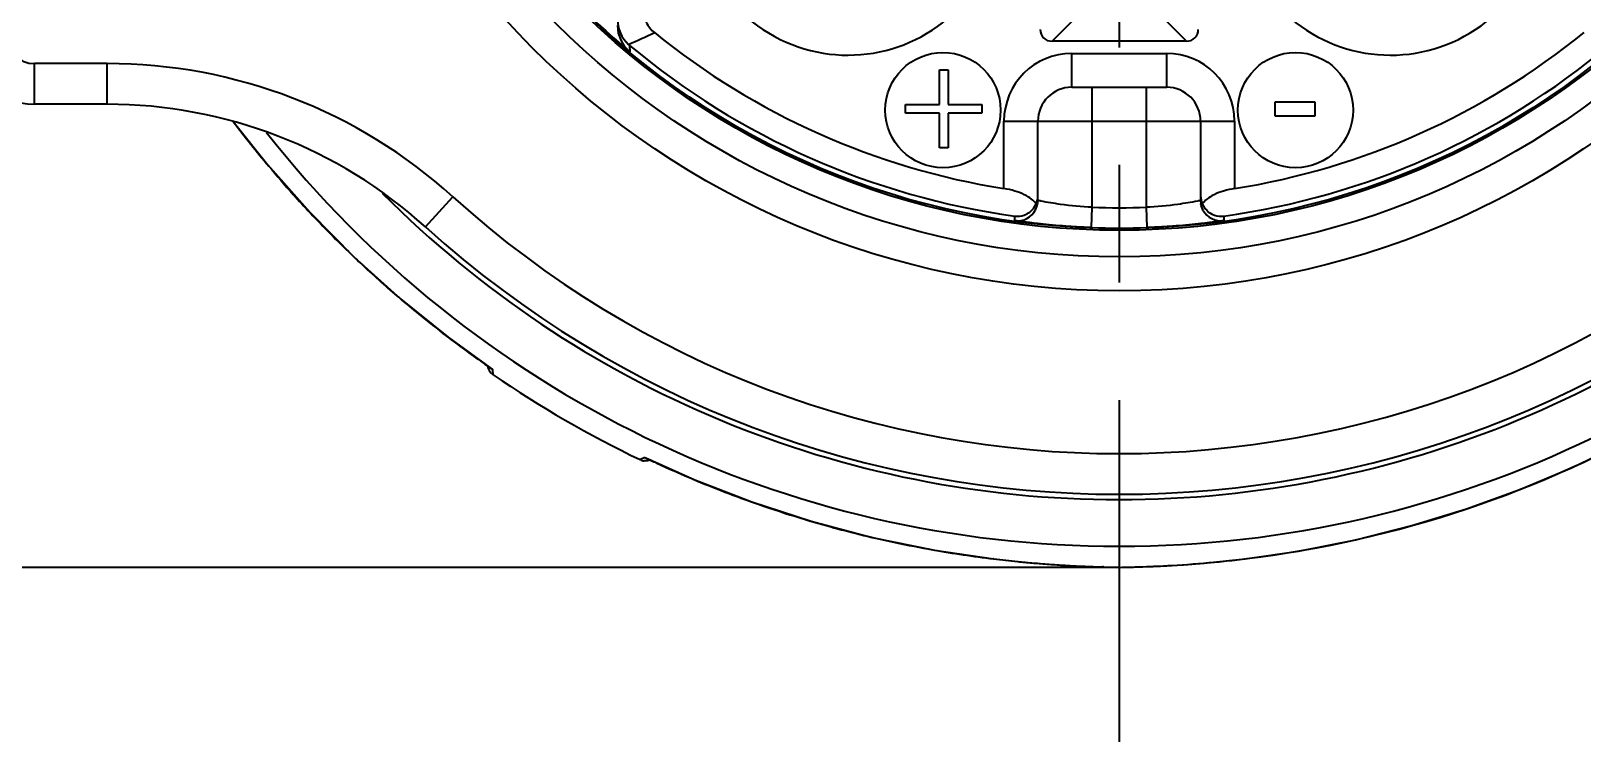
# Model space of a CAD drawing. Header units: millimetres. Extents: x 0 to 420, y 0 to 297.
# Drawn here: x 120.44 to 143.31, y 135.18 to 145.66 of the extents above; entities that cross this region are included whole.
import ezdxf
from ezdxf.enums import TextEntityAlignment as Align

# ---------------------------------------------------------------- set-up
doc = ezdxf.new("R2010")
doc.units = ezdxf.units.MM
doc.header["$LTSCALE"] = 23.1
doc.linetypes.add('CENTER', pattern=[0.6, 0.375, -0.075, 0.075, -0.075])
doc.layers.get('0').update_dxf_attribs({"linetype": 'CONTINUOUS'})
doc.layers.add('STARTBEZUEGE', color=7, linetype='CONTINUOUS')
doc.styles.get("Standard").update_dxf_attribs({"font": 'arial.ttf'})
doc.dimstyles.new('DIMSTYLE_5', dxfattribs={"dimtxt": 3, "dimasz": 3.3, "dimexe": 1.5, "dimexo": 0, "dimgap": 0.75, "dimtad": 1, "dimdec": 1, "dimdsep": 46, "dimtxsty": 'STANDARD', "dimblk": '_FILLED', "dimblk1": '_FILLED', "dimblk2": '_FILLED', "dimcen": 0.09, "dimadec": 3, "dimazin": 2, "dimtp": 0.3, "dimtm": 0.3, "dimtfac": 1, "dimtdec": 1, "dimtofl": 0, "dimtmove": 0, "dimatfit": 3, "dimldrblk": '_FILLED', "dimfxl": 1, "dimtolj": 1, "dimarcsym": 0})

# ---------------------------------------------------------------- blocks, each defined once
blk = doc.blocks.new('_FILLED')
at = {"color": 0, "linetype": 'BYBLOCK'}
blk.add_solid([(0, 0), (-1, 0.1515), (-1, -0.1515)], dxfattribs=at)
blk = doc.blocks.new('*D4')
at = {"color": 2, "linetype": 'CONTINUOUS'}
for p, q in [((118.489, 183.074), (104.989, 183.074)), ((106.489, 183.074), (106.489, 160.413)), ((136.489, 183.074), (121.989, 183.074)), ((106.489, 137.753), (106.489, 160.413)), ((136.489, 137.753), (104.989, 137.753))]:
    blk.add_line(p, q, dxfattribs=at)
at = {"color": 2, "linetype": 'CONTINUOUS', "xscale": 3.3, "yscale": 3.3, "zscale": 3.3}
for p, rotation in [((106.489, 183.074), 90), ((106.489, 137.753), 270)]:
    blk.add_blockref('_FILLED', p, dxfattribs=dict(at, rotation=rotation))
at = {"color": 2, "linetype": 'CONTINUOUS'}
for s, p in [(')', (105.739, 165.187)), ('45.3', (105.739, 160.413)), ('(', (105.739, 155.64))]:
    blk.add_text(s, height=3, rotation=90, dxfattribs=at).set_placement(p, align=Align.CENTER)

msp = doc.modelspace()

# ---------------------------------------------------------------- linework, layer by layer
at = {"color": 9, "linetype": 'CONTINUOUS'}
for p, q in [((135.4977, 145.5095), (136.0681, 146.0817)), ((137.4808, 145.5095), (136.9103, 146.0817)), ((129.2684, 145.4476), (129.2705, 145.3546)), ((135.7892, 145.3299), (137.1892, 145.3299)), ((135.7892, 144.8299), (135.7892, 145.3299)), ((137.1892, 144.8299), (137.1892, 145.3299)), ((120.4892, 144.5799), (120.4892, 145.1799)), ((121.5623, 145.1799), (120.4892, 145.1799)), ((121.5623, 144.5799), (121.5623, 145.1799)), ((136.0892, 143.0613), (136.0892, 144.8299)), ((136.8892, 143.0613), (136.8892, 144.8299)), ((134.7892, 144.3299), (138.1892, 144.3299)), ((134.7892, 143.3376), (134.7892, 144.3299)), ((138.1892, 144.3299), (138.1892, 143.3376)), ((126.2584, 142.771), (126.6609, 143.2159)), ((136.0783, 142.7615), (136.0892, 143.0613)), ((136.9001, 142.7615), (136.8892, 143.0613)), ((134.9484, 142.8651), (134.9481, 142.9318)), ((138.0303, 142.9318), (138.03, 142.8651)), ((127.2383, 140.6755), (127.2491, 140.6683)), ((127.2384, 140.6757), (127.2491, 140.6683)), ((127.2386, 140.6759), (127.2491, 140.6683)), ((127.2572, 140.5912), (127.2491, 140.6683)), ((129.4608, 139.357), (129.4236, 139.3404)), ((129.4944, 139.372), (129.4608, 139.357)), ((129.4944, 139.372), (129.5063, 139.3667)), ((129.4944, 139.372), (129.5062, 139.3663)), ((129.4944, 139.372), (129.5061, 139.3662)), ((134.6342, 137.8782), (134.6396, 137.8774)), ((134.6342, 137.8781), (134.6396, 137.8774)), ((134.6396, 137.8774), (134.6342, 137.8779)), ((136.2561, 137.758), (136.2437, 137.7582)), ((136.2441, 137.7584), (136.2561, 137.758)), ((136.7223, 137.758), (136.7344, 137.7584)), ((136.7223, 137.758), (136.7348, 137.7582)), ((138.3388, 137.8774), (138.3717, 137.8819)), ((138.3388, 137.8774), (138.3716, 137.8814)), ((138.3388, 137.8774), (138.3443, 137.8779))]:
    msp.add_line(p, q, dxfattribs=at)
at = {"color": 7, "linetype": 'CONTINUOUS'}
for p, q in [((137.4808, 145.5095), (135.4977, 145.5095)), ((133.8392, 145.0863), (133.9642, 145.0863)), ((133.8392, 144.5757), (133.8392, 145.0863)), ((133.9642, 145.0863), (133.9642, 144.5757)), ((135.7892, 144.8299), (137.1892, 144.8299)), ((121.5623, 144.5799), (120.4892, 144.5799)), ((133.3392, 144.5757), (133.8392, 144.5757)), ((133.3392, 144.448), (133.3392, 144.5757)), ((133.9642, 144.5757), (134.4642, 144.5757)), ((134.4642, 144.5757), (134.4642, 144.448)), ((138.7892, 144.6161), (139.3725, 144.6161)), ((138.7892, 144.4033), (138.7892, 144.6161)), ((139.3725, 144.6161), (139.3725, 144.4033)), ((133.8392, 144.448), (133.3392, 144.448)), ((133.8392, 143.9374), (133.8392, 144.448)), ((134.4642, 144.448), (133.9642, 144.448)), ((133.9642, 144.448), (133.9642, 143.9374)), ((139.3725, 144.4033), (138.7892, 144.4033)), ((135.2892, 143.1623), (135.2892, 144.3299)), ((137.6892, 144.3299), (137.6892, 143.1623)), ((133.9642, 143.9374), (133.8392, 143.9374)), ((126.5918, 141.1439), (127.2383, 140.6756)), ((136.2436, 137.7582), (136.3391, 137.7556)), ((136.489, 137.7526), (136.4892, 137.7528)), ((136.4892, 137.7526), (136.6342, 137.7555)), ((136.6342, 137.7555), (136.7348, 137.7582))]:
    msp.add_line(p, q, dxfattribs=at)
for points in [[(123.4231, 144.3248), (123.926, 143.6905), (124.5493, 142.9871), (125.2047, 142.3266), (125.8874, 141.7115), (126.5918, 141.1439)], [(138.3443, 137.8779), (139.1324, 137.9927), (139.9802, 138.1599), (140.8059, 138.3677), (141.6113, 138.6148), (142.3963, 138.8999), (143.161, 139.2219), (143.9053, 139.5802), (144.6292, 139.9743), (145.3327, 140.4039), (146.0153, 140.8691), (146.6768, 141.37), (147.3165, 141.9071), (147.9334, 142.4808), (148.5265, 143.0918), (149.0955, 143.7423), (149.5555, 144.3249)], [(129.5061, 139.3662), (130.2288, 139.0431), (131.0725, 138.7165), (131.9465, 138.4325), (132.8462, 138.1947), (133.7669, 138.0063), (134.6342, 137.8779)], [(134.6341, 137.8779), (134.9042, 137.8474), (135.2314, 137.8162), (135.536, 137.7927), (135.8169, 137.7757), (136.0729, 137.764), (136.2437, 137.7582)], [(136.3391, 137.7556), (136.4236, 137.7537), (136.4892, 137.7526)], [(136.7348, 137.7582), (136.9, 137.7638), (137.1557, 137.7754), (137.4363, 137.7923), (137.7408, 137.8156), (138.0679, 137.8467), (138.3443, 137.8779)]]:
    msp.add_lwpolyline(points, dxfattribs=at)
at = {"color": 9, "linetype": 'CONTINUOUS'}
for radius in [12.25, 11.3585, 11.332]:
    msp.add_circle((136.4892, 154.0799), radius, dxfattribs=at)
at = {"color": 7, "linetype": 'CONTINUOUS'}
for centre, radius in [((136.4892, 154.0799), 11.75), ((133.8892, 144.4934), 0.85), ((139.0892, 144.4934), 0.85)]:
    msp.add_circle(centre, radius, dxfattribs=at)
for centre, radius, start, end in [((132.4892, 147.5799), 2.2756, 89.06928, 33.71204), ((140.4892, 147.5799), 2.2756, 146.28797, 90.93174), ((136.4892, 154.0799), 11.3244, 205.1486, 230.39798), ((129.5888, 145.8311), 0.4996, 179.99973, 227.56686), ((129.5892, 145.7399), 0.5, 179.99985, 230.39776), ((120.4892, 145.5799), 1, 180, 270), ((136.4892, 154.0799), 10.876, 230.93088, 261.0074), ((136.4892, 154.0799), 10.876, 278.9926, 309.06912), ((129.5861, 145.8274), 0.4951, 227.5548, 230.0876), ((136.4892, 154.0799), 11.2542, 230.08802, 262.12954), ((136.4892, 154.0799), 11.2542, 277.87046, 309.91198), ((135.7892, 144.3299), 0.5, 90, 180), ((137.1892, 144.3299), 0.5, 0, 90), ((121.5623, 137.5799), 7, 47.86559, 90), ((136.4892, 154.0799), 15.3285, 224.83825, 315.16175), ((134.993, 143.2306), 0.2962, 336.05174, 359.99291), ((137.9853, 143.2305), 0.2961, 180.00165, 203.95371), ((134.9876, 143.1628), 0.3017, 332.99213, 350.18465), ((134.9889, 143.1625), 0.3003, 350.19612, 359.967), ((137.9895, 143.1625), 0.3003, 180.03299, 189.80366), ((136.4892, 154.0799), 15.25, 227.86551, 312.13441), ((136.4892, 154.0799), 11.3259, 267.92096, 272.07904), ((127.3711, 140.7572), 0.2014, 217.48733, 235.5621), ((136.4892, 154.0799), 16.3455, 235.61147, 244.38853), ((129.5105, 139.5221), 0.2014, 244.4379, 262.51267)]:
    msp.add_arc(centre, radius, start, end, dxfattribs=at)
at = {"color": 9, "linetype": 'CONTINUOUS'}
for centre, radius, start, end in [((120.4892, 145.5799), 0.4, 180, 270), ((106.18, 196.7266), 56.2172, 294.23038, 294.65868), ((135.7892, 144.3299), 1, 90, 180), ((137.1892, 144.3299), 1, 0, 90), ((121.5623, 137.5799), 7.6, 47.86559, 90), ((136.6215, 154.3125), 16.5528, 217.11594, 220.01671), ((136.4892, 154.0799), 16.0163, 218.2469, 321.7531), ((136.3541, 154.314), 16.556, 276.99958, 322.88799), ((136.6459, 154.3322), 16.5842, 220.01495, 221.9216), ((136.6145, 154.3041), 16.542, 221.92171, 223.22358), ((136.4892, 154.0799), 14.65, 227.86559, 312.13441), ((136.6186, 154.3083), 16.5479, 223.22453, 226.17365), ((134.9892, 143.1623), 0.3, 262.17621, 332.92683), ((136.4892, 154.0799), 11.0259, 267.92096, 272.07904), ((137.9892, 143.1623), 0.3, 209.39155, 277.82374), ((136.6318, 154.3216), 16.5666, 226.17253, 227.02482), ((136.614, 154.3025), 16.5405, 227.0245, 229.50476), ((136.615, 154.3044), 16.5426, 229.5067, 230.79893), ((136.6515, 154.3491), 16.6003, 230.79874, 232.59092), ((136.6338, 154.3253), 16.5707, 232.58972, 234.87691), ((136.595, 154.2708), 16.5038, 234.87814, 235.0039), ((136.589, 154.2623), 16.4934, 235.0039, 235.14962), ((136.5783, 154.2468), 16.4745, 235.14959, 235.4636), ((127.3388, 140.8206), 0.1768, 230.8251, 236.03017), ((127.3403, 140.8228), 0.1795, 236.03242, 239.4684), ((129.582, 139.5269), 0.1779, 240.51972, 249.23941), ((136.5881, 154.2378), 16.4716, 244.53598, 244.85014), ((136.5961, 154.255), 16.4906, 244.85011, 244.99756), ((136.6006, 154.2646), 16.5011, 244.99756, 245.12163), ((136.6286, 154.3258), 16.5685, 245.12287, 247.39831), ((136.6411, 154.3549), 16.6001, 247.39712, 249.16017), ((136.6213, 154.3029), 16.5445, 249.15994, 250.48151), ((136.615, 154.2857), 16.5262, 250.48249, 252.72484), ((136.6267, 154.3226), 16.5649, 252.72382, 253.61237), ((136.6251, 154.3169), 16.559, 253.6121, 256.76293), ((136.6203, 154.2989), 16.5403, 256.7648, 258.00773), ((136.6284, 154.3368), 16.5791, 258.00764, 259.97409), ((136.6261, 154.3225), 16.5646, 259.97323, 263.09334), ((136.693, 154.8839), 17.1301, 263.11552, 264.28843), ((136.7095, 155.0418), 17.2888, 264.28597, 264.99497), ((136.7213, 155.1785), 17.4259, 264.99541, 265.52924), ((136.7391, 155.4023), 17.6504, 265.52848, 265.93185), ((136.7468, 155.5098), 17.7583, 265.93172, 266.50729), ((136.7491, 155.5468), 17.7953, 266.50717, 266.81212), ((136.7732, 155.9856), 18.2348, 266.81307, 267.40056), ((136.7979, 156.5098), 18.7596, 267.3979, 267.62367), ((136.8105, 156.8189), 19.0689, 267.62414, 268.2978), ((136.7751, 155.5792), 17.8288, 268.33186, 268.60731), ((136.7596, 154.9212), 17.1706, 268.60548, 269.09755), ((136.2186, 154.9279), 17.1773, 270.90252, 271.39975), ((136.2032, 155.5835), 17.833, 271.39788, 271.66811), ((136.1647, 156.9187), 19.1688, 271.70306, 272.3243), ((136.1792, 156.5467), 18.7965, 272.32592, 272.50816), ((136.1968, 156.1507), 18.4001, 272.50736, 273.09451), ((136.2235, 155.64), 17.8887, 273.09768, 273.34684), ((136.2385, 155.3985), 17.6467, 273.3438, 275.36694), ((136.2663, 155.0686), 17.3157, 275.3776, 275.86268), ((136.2821, 154.9161), 17.1623, 275.86208, 276.8827)]:
    msp.add_arc(centre, radius, start, end, dxfattribs=at)
at = {"color": 7, "linetype": 'CONTINUOUS'}
for centre, major_axis, start_param, end_param in [((135.5543, 145.74), (0.1815, 0.1821), -3.8041528, -2.4819449), ((137.4241, 145.74), (-0.1815, 0.1821), -3.8012404, -2.4790325)]:
    msp.add_ellipse(centre, major_axis=major_axis, ratio=0.7778744, start_param=start_param, end_param=end_param, dxfattribs=at)
for points, knots in [([(129.4674, 145.987), (129.4674, 145.9205), (129.4966, 145.7856), (129.5829, 145.6778), (129.6345, 145.6359)], [0, 0, 0, 0, 0.500002, 1, 1, 1, 1]), ([(135.2637, 143.1103), (135.2458, 143.138), (135.1909, 143.1912), (135.0828, 143.254), (134.9454, 143.3058), (134.8432, 143.329), (134.7892, 143.3376)], [0, 0, 0, 0, 0.1838688, 0.4171943, 0.6948595, 1, 1, 1, 1]), ([(138.1892, 143.3376), (138.1352, 143.329), (138.033, 143.3058), (137.8956, 143.254), (137.7875, 143.1912), (137.7326, 143.138), (137.7147, 143.1103)], [0, 0, 0, 0, 0.3051405, 0.5828057, 0.8161312, 1, 1, 1, 1]), ([(134.9481, 142.9318), (134.9934, 142.9255), (135.0751, 142.9335), (135.19, 142.9953), (135.2437, 143.0643), (135.2637, 143.1103)], [0, 0, 0, 0, 0.3550218, 0.6101176, 1, 1, 1, 1]), ([(137.7147, 143.1103), (137.7348, 143.0643), (137.7885, 142.9953), (137.9033, 142.9335), (137.985, 142.9255), (138.0303, 142.9318)], [0, 0, 0, 0, 0.3898808, 0.6449726, 1, 1, 1, 1])]:
    msp.add_open_spline(points, degree=3, knots=knots, dxfattribs=at)
at = {"color": 9, "linetype": 'CONTINUOUS'}
for points, knots in [([(135.3327, 143.1524), (135.3264, 143.1537), (135.3156, 143.1559), (135.303, 143.1586), (135.2959, 143.1604), (135.2922, 143.1611), (135.2906, 143.1619), (135.2892, 143.1621), (135.2892, 143.1623)], [0, 0, 0, 0, 0.4326531, 0.7448202, 0.8549315, 0.9341807, 0.9824577, 1, 1, 1, 1]), ([(136.0892, 143.0613), (135.9338, 143.069), (135.6804, 143.0927), (135.4293, 143.1329), (135.3327, 143.1524)], [0, 0, 0, 0, 0.6123322, 1, 1, 1, 1]), ([(137.646, 143.1525), (137.5495, 143.1329), (137.2983, 143.0927), (137.0448, 143.069), (136.8892, 143.0613)], [0, 0, 0, 0, 0.3874187, 1, 1, 1, 1]), ([(137.6892, 143.1623), (137.6892, 143.1621), (137.6878, 143.1619), (137.6862, 143.1612), (137.6826, 143.1604), (137.6755, 143.1586), (137.663, 143.156), (137.6523, 143.1537), (137.646, 143.1525)], [0, 0, 0, 0, 0.01755, 0.0658319, 0.1450842, 0.2551957, 0.5673506, 1, 1, 1, 1]), ([(136.0783, 142.7615), (136.0057, 142.7641), (135.8631, 142.7707), (135.6557, 142.7845), (135.4914, 142.7986), (135.3696, 142.8107), (135.2874, 142.8195), (135.2126, 142.8282), (135.146, 142.8364), (135.0883, 142.8439), (135.0401, 142.8506), (135.0061, 142.8555), (134.9842, 142.8588), (134.9716, 142.8607), (134.9621, 142.8625), (134.9545, 142.8634), (134.9513, 142.8648), (134.9484, 142.8646), (134.9484, 142.8651)], [0, 0, 0, 0, 0.1920306, 0.3772904, 0.5489954, 0.6277817, 0.7008047, 0.7673345, 0.8266612, 0.8781423, 0.9211758, 0.9552453, 0.9687869, 0.9799309, 0.9886404, 0.9948972, 0.9986854, 1, 1, 1, 1]), ([(138.03, 142.8651), (138.03, 142.8646), (138.0271, 142.8648), (138.0239, 142.8634), (138.0163, 142.8625), (138.0068, 142.8607), (137.9943, 142.8588), (137.9723, 142.8555), (137.9383, 142.8506), (137.8901, 142.8439), (137.8324, 142.8364), (137.7658, 142.8282), (137.691, 142.8195), (137.6089, 142.8107), (137.487, 142.7986), (137.3227, 142.7845), (137.1154, 142.7707), (136.9727, 142.7641), (136.9001, 142.7615)], [0, 0, 0, 0, 0.0013146, 0.005103, 0.0113599, 0.0200692, 0.0312126, 0.0447532, 0.0788205, 0.1218533, 0.1733339, 0.2326611, 0.2991918, 0.3722159, 0.4510038, 0.622715, 0.8079758, 1, 1, 1, 1])]:
    msp.add_open_spline(points, degree=3, knots=knots, dxfattribs=at)
at = {"color": 7, "linetype": 'CONTINUOUS'}
for points in [[(137.7278, 143.0151), (137.7111, 143.0448), (137.6994, 143.0778), (137.6936, 143.1114)], [(127.173, 140.7229), (127.1783, 140.6913), (127.1918, 140.6601), (127.2113, 140.6347)], [(129.5798, 139.3333), (129.5497, 139.3221), (129.516, 139.3183), (129.4842, 139.3224)]]:
    msp.add_open_spline(points, degree=3, dxfattribs=at)
at = {"layer": 'STARTBEZUEGE', "color": 2, "linetype": 'CENTER'}
msp.add_line((136.4892, 154.0799), (136.4892, 135.1784), dxfattribs=at)

# ---------------------------------------------------------------- dimensions: what is measured, and where the dimension line sits
at = {"color": 2, "linetype": 'CONTINUOUS'}
dim = msp.add_linear_dim(base=(106.4892, 183.074), p1=(136.4892, 137.7528), p2=(136.4892, 183.074), angle=90, text='(<>)', dimstyle='DIMSTYLE_5', dxfattribs=at)
dim.commit()
dim.dimension.update_dxf_attribs({"geometry": '*D4', "text_midpoint": (106.4892, 160.4134), "dimtype": 160})

doc.saveas('drawing.dxf')
